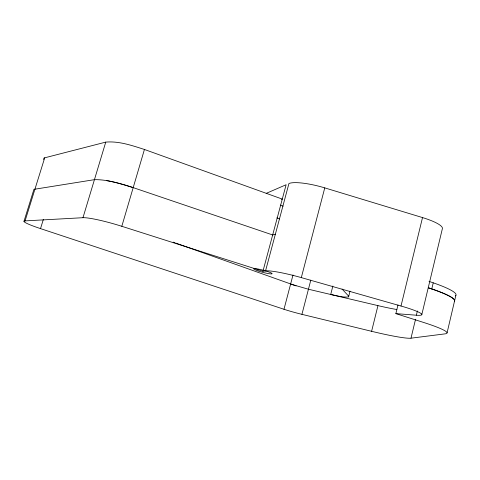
<?xml version="1.0" encoding="UTF-8"?>
<svg xmlns="http://www.w3.org/2000/svg" width="480" height="480" viewBox="0 0 480 480"><rect width="100%" height="100%" fill="white"/><g stroke="black" fill="none" stroke-linecap="round" stroke-linejoin="round"><path stroke-width="0.72" d="M349.968 291.108L348.624 296.934C342.582 297.582 336.6 295.62 330.708 294.48L332.868 286.044M43.698 159.558L43.86 158.178L44.616 157.842L105.756 142.116C119.016 140.94 131.97 145.512 144.432 149.466L282.282 199.092L281.532 199.38M447.096 332.748L455.898 295.266M454.53 301.104A55.086 7.344 13.8 0 0 431.772 288.942L433.23 282.828L429.03 281.388M397.992 304.926L395.868 313.62L416.37 315.216L417.396 310.956M44.7 157.824L25.074 220.89A28.458 2.616 16.2 0 0 40.518 228.612L284.088 309.312A22.272 1.782 14.7 0 0 301.926 314.34L372.21 331.452A46.926 3.894 14.3 0 0 410.994 338.19L415.548 319.248M421.794 314.67L442.374 228.69A30.93 6.438 13.3 0 0 422.52 217.578L324.714 187.866A31.26 6.732 14.6 0 0 288.936 183.516L265.542 270.9L262.932 271.26L121.812 226.296A33.588 3.816 16.1 0 0 82.974 217.704L25.074 220.89M416.37 315.216L416.832 315.252A31.38 3.456 14 0 0 401.004 306.024L422.52 217.578M371.604 331.308L377.952 305.622L378.552 305.76A46.71 5.328 14.1 0 0 396.846 309.54M301.926 314.34L310.8 280.164M301.314 277.608L324.762 187.878M283.986 309.282L292.998 274.974M262.932 271.26L286.128 184.734L266.232 193.362M121.812 226.296L144.432 149.466M82.974 217.704L105.756 142.116M40.518 228.612L43.362 219.39M24 221.262L33.804 189.78A28.302 3.582 16.8 0 1 34.938 189.186L94.44 179.664C107.742 179.43 120.612 183.798 133.2 187.626L272.664 234.954L275.358 234.228M34.134 189.426L34.938 189.186M410.994 338.19L444.99 333.87A55.416 5.376 14.1 0 0 424.446 322.722L395.868 313.62M377.952 305.622L308.448 289.236L290.604 284.082M401.004 306.024L301.266 277.596A31.728 3.618 14.7 0 0 265.542 270.9M296.088 285.888L176.04 243.162M431.772 288.942L428.262 287.748L432.444 289.17A55.116 7.344 13.8 0 1 454.638 300.558M173.136 242.13L175.128 242.838M276.858 217.89L279.654 218.922M280.314 205.104L283.11 206.154M342.078 289.044L348.684 296.184M106.53 180.588A33.372 5.208 16.6 0 1 133.2 187.626M433.23 282.828A55.032 7.698 13.7 0 1 455.358 295.848M258.048 270.912A9.516 1.086 15 0 0 272.124 273.714A9.516 1.086 15 0 0 258.624 269.124A9.516 1.086 15 0 0 258.048 270.912"/></g></svg>
